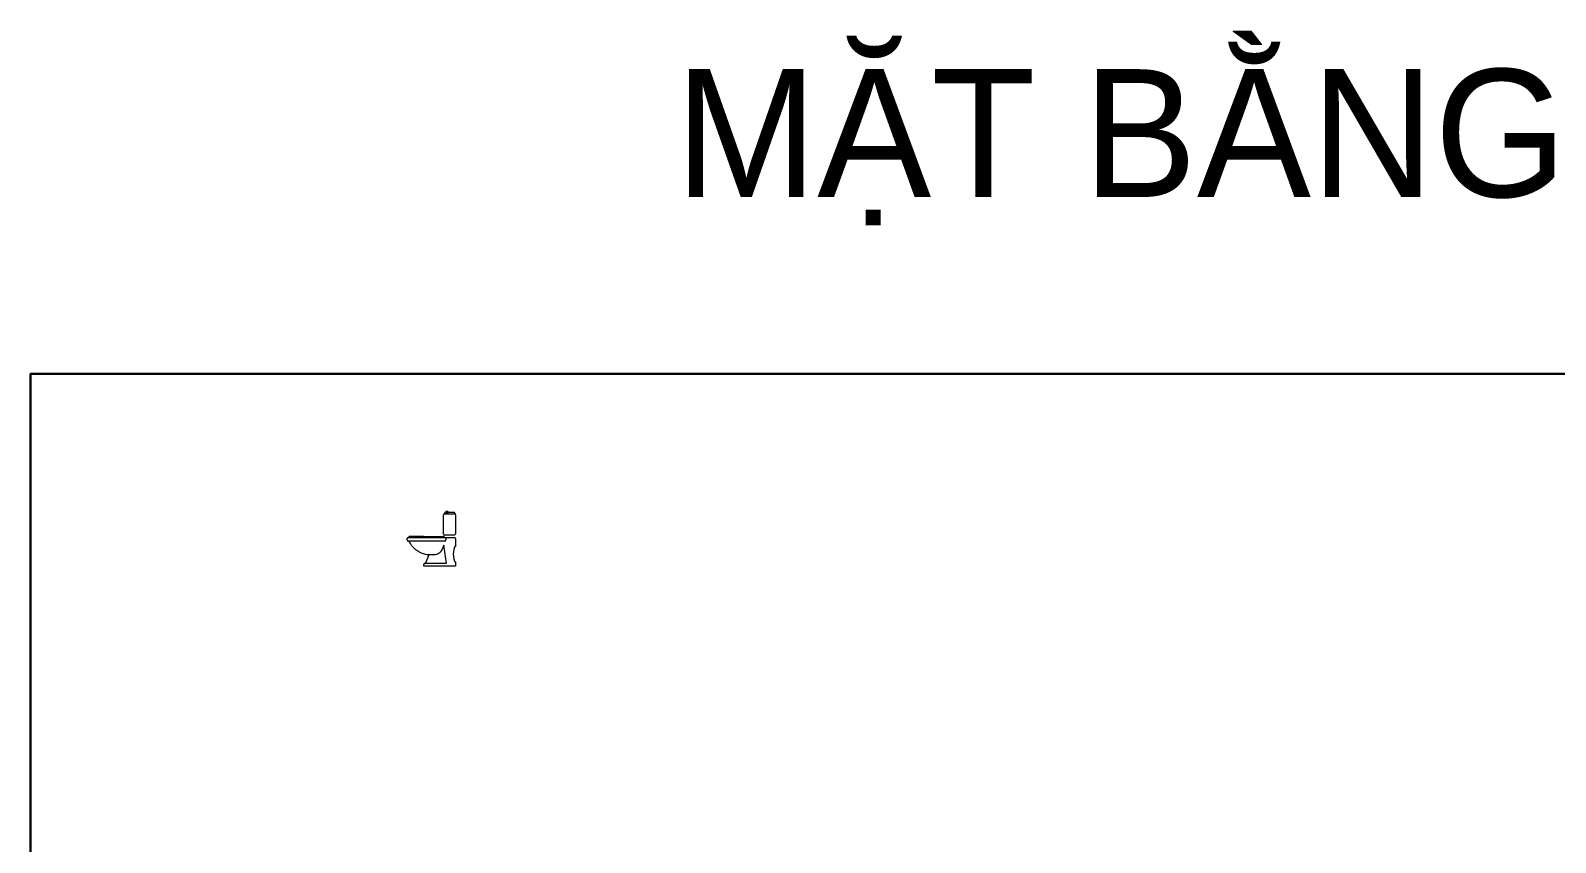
# Model space of a CAD drawing. Header units: millimetres. Extents: x -82962 to 19744, y -138000 to 4535.
# Drawn here: x -82962 to -57899, y -14908 to -1567 of the extents above; entities that cross this region are included whole.
import ezdxf

# ---------------------------------------------------------------- set-up
doc = ezdxf.new("R2010")
doc.units = ezdxf.units.MM
doc.header["$LTSCALE"] = 1000
doc.header["$MEASUREMENT"] = 0
doc.layers.add('NOITHAT', color=156, linetype='Continuous', lineweight=5)
doc.layers.add('THAY', color=4, linetype='Continuous', lineweight=30)
doc.styles.add('A2', font='VnAvantH.TTF')

# ---------------------------------------------------------------- blocks, each defined once
blk = doc.blocks.new('A$C0E3A3D3D')
at = {"linetype": 'ByBlock'}
blk.add_wipeout([(640, 883), (640, 898), (675, 898), (675, 883), (769, 883), (780, 880), (784, 876), (787, 871), (790, 863), (792, 859), (794, 855), (795, 853), (797, 851), (798, 848), (799, 843), (799, 838), (799, 830), (799, 531), (797, 522), (793, 517), (790, 514), (785, 512), (779, 511), (619, 511), (610, 513), (605, 517), (602, 521), (602, 521), (599, 531), (599, 841), (601, 849), (605, 855), (610, 864), (612, 868), (614, 872), (621, 880), (632, 883)], dxfattribs=at).dxf.layer = 'NOITHAT'
at = {"layer": 'NOITHAT', "linetype": 'ByBlock'}
for p, q in [((614, 872), (606, 856)), ((619, 861), (779, 861)), ((769, 883), (632, 883)), ((640, 898), (640, 883)), ((675, 898), (640, 898)), ((640, 883), (675, 883)), ((675, 883), (675, 898)), ((794, 855), (787, 871))]:
    blk.add_line(p, q, dxfattribs=at)
for centre, start, end in [((619, 841), 90, 180), ((632, 863), 90, 153.3845), ((769, 863), 23.0312, 90), ((779, 841), 0, 90)]:
    blk.add_arc(centre, 20, start, end, dxfattribs=at)
at = {"linetype": 'ByBlock'}
blk.add_wipeout([(22, 471), (27, 477), (31, 481), (35, 483), (41, 486), (48, 488), (57, 488), (586, 488), (591, 488), (596, 488), (599, 487), (603, 486), (607, 484), (613, 480), (617, 476), (620, 471), (779, 471), (793, 465), (799, 465), (799, 451), (799, 346), (794, 337), (786, 321), (779, 304), (772, 283), (766, 262), (759, 217), (760, 167), (766, 133), (778, 93), (790, 64), (799, 48), (799, 0), (278, 0), (278, 28), (284, 42), (298, 48), (302, 48), (360, 183), (337, 186), (306, 190), (269, 199), (238, 211), (211, 225), (187, 240), (157, 260), (119, 291), (95, 316), (81, 333), (64, 357), (43, 397), (37, 412), (20, 412), (12, 414), (6, 418), (0, 442), (6, 465), (12, 470)], dxfattribs=at).dxf.layer = 'NOITHAT'
at = {"layer": 'NOITHAT', "linetype": 'ByBlock'}
for p, q in [((599, 531), (599, 841)), ((799, 841), (799, 531)), ((779, 511), (619, 511)), ((0, 432), (0, 451)), ((20, 471), (617, 471)), ((617, 412), (20, 412)), ((43, 397), (37, 412)), ((49, 383), (43, 397)), ((56, 370), (49, 383)), ((64, 357), (56, 370)), ((275, 488), (58, 488)), ((72, 344), (64, 357)), ((81, 333), (72, 344)), ((90, 322), (81, 333)), ((99, 311), (90, 322)), ((109, 301), (99, 311)), ((119, 291), (109, 301)), ((130, 282), (119, 291)), ((141, 273), (130, 282)), ((152, 264), (141, 273)), ((163, 256), (152, 264)), ((175, 248), (163, 256)), ((275, 488), (586, 488)), ((573, 270), (558, 244)), ((588, 304), (573, 270)), ((604, 346), (588, 304)), ((649, 48), (604, 346)), ((617, 471), (779, 471)), ((637, 451), (637, 432)), ((799, 451), (799, 346)), ((187, 240), (175, 248)), ((199, 232), (187, 240)), ((211, 225), (199, 232)), ((224, 218), (211, 225)), ((238, 211), (224, 218)), ((253, 205), (238, 211)), ((269, 199), (253, 205)), ((287, 194), (269, 199)), ((278, 0), (278, 28)), ((306, 190), (287, 194)), ((298, 48), (649, 48)), ((360, 183), (302, 48)), ((326, 187), (306, 190)), ((348, 185), (326, 187)), ((371, 183), (348, 185)), ((394, 183), (371, 183)), ((417, 183), (394, 183)), ((439, 185), (417, 183)), ((460, 187), (439, 185)), ((480, 190), (460, 187)), ((498, 195), (480, 190)), ((514, 201), (498, 195)), ((529, 211), (514, 201)), ((544, 225), (529, 211)), ((558, 244), (544, 225)), ((799, 48), (799, 0)), ((799, 0), (278, 0))]:
    blk.add_line(p, q, dxfattribs=at)
for centre, radius, start, end in [((619, 531), 20, 180, 270), ((779, 531), 20, 270, 0), ((20, 451), 20, 90, 180), ((20, 432), 20, 180, 270), ((54, 451), 37.8, 85.1553, 147.2586), ((589, 451), 37.8, 32.7414, 94.8447), ((617, 451), 20, 0, 90), ((617, 432), 20, 270, 0), ((1053, 197), 294, 149.5687, 210.4313), ((779, 451), 20, 0, 90), ((298, 28), 20, 90, 180)]:
    blk.add_arc(centre, radius, start, end, dxfattribs=at)

msp = doc.modelspace()

# ---------------------------------------------------------------- linework, layer by layer
at = {"layer": 'THAY', "ltscale": 0.2}
msp.add_lwpolyline([(-82962.46206, -138000.47192), (-48726.83517, -138000.47192), (-48726.83517, -7206.04221), (-82962.46206, -7206.04221)], close=True, dxfattribs=at)

# ---------------------------------------------------------------- texts
at = {"layer": 'THAY', "style": 'A2'}
msp.add_text('mÆt b»ng', height=2100, dxfattribs=at).set_placement((-72372.01142, -4301.76125))

# ---------------------------------------------------------------- next in the draw order: block references
at = {"layer": 'THAY'}
msp.add_blockref('A$C0E3A3D3D', (-76773.85891, -10366.77364), dxfattribs=at)

doc.saveas('drawing.dxf')
